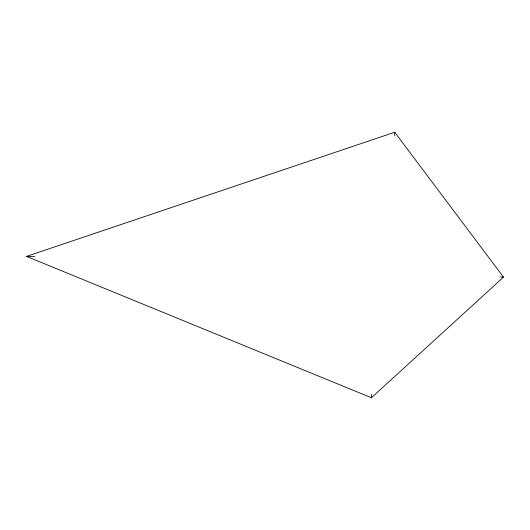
<?xml version="1.0" encoding="UTF-8"?>
<svg xmlns="http://www.w3.org/2000/svg" width="530" height="530" viewBox="0 0 530 530"><rect width="100%" height="100%" fill="white"/><g stroke="black" fill="none" stroke-linecap="round" stroke-linejoin="round"><path stroke-width="0.79" d="M371.417 397.752L503.5 277.13L394.731 132.248L26.5 256.394L371.417 397.752L371.656 394.466M394.393 135.534L394.731 132.248M26.5 256.394L34.775 256.679M500.201 276.905L503.5 277.13"/></g></svg>
